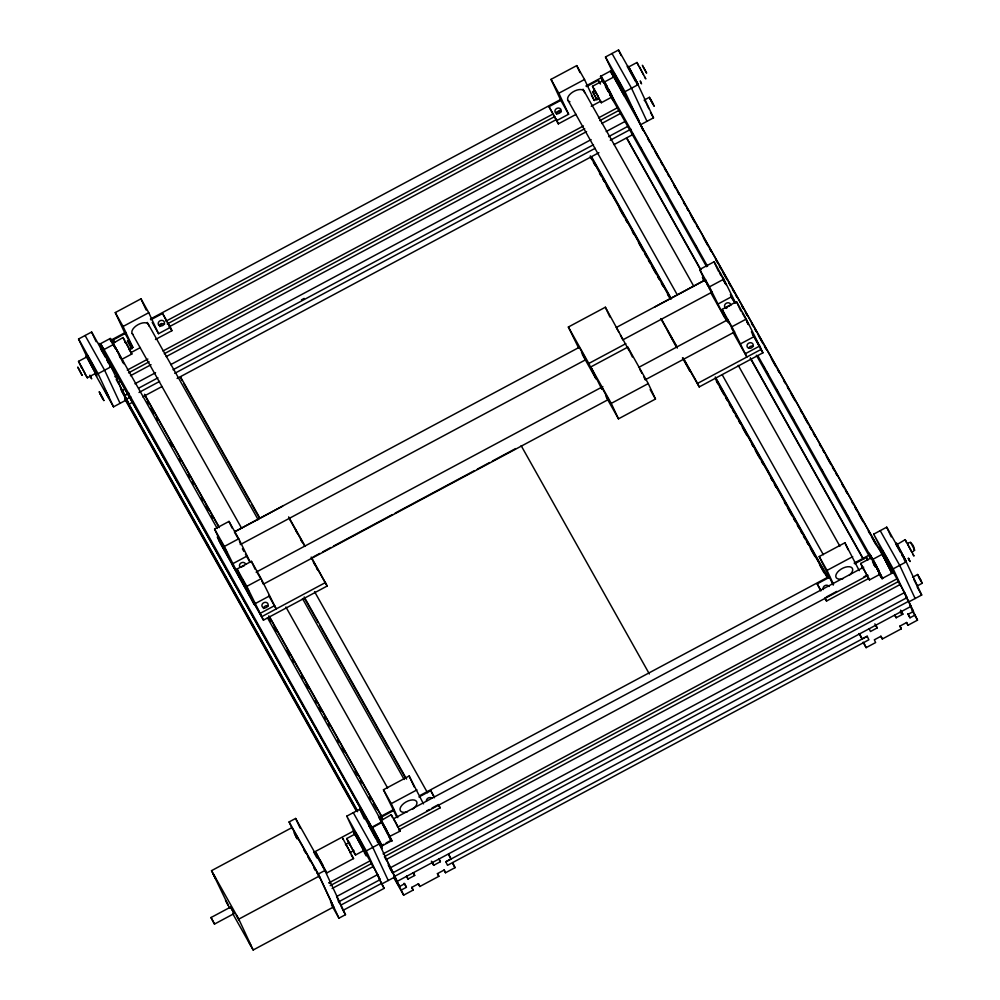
<?xml version="1.0" encoding="UTF-8"?>
<svg xmlns="http://www.w3.org/2000/svg" width="1000" height="1000" viewBox="0 0 1000 1000"><rect width="100%" height="100%" fill="white"/><g stroke="black" fill="none" stroke-linecap="round" stroke-linejoin="round"><path stroke-width="1.5" d="M109.812 339.175L115.8 349.175M321.85 864.45L326.775 872.938L315.912 852.45L320.412 861.762M326.775 872.938L353.562 858.525L342.638 838.15L342.887 839.062M100.763 344.738L100.5 343.7L110.262 338.475L110.812 339.25L217.225 528.462M110.262 338.475L110.538 339.513M880.55 576.225L882.062 578.562L891.825 573.337L885.088 559.7L610.363 71.1L600.5 76.413L602.85 81.487M610.363 71.1L610.625 72.125M381.413 845.188L381.962 845.95L372.337 826.963L382.1 821.737L391.95 841.112L389.275 836.787M381.962 845.95L391.812 840.638L378.537 815.875L378.925 817.125M882.062 578.562L881.787 577.525M891.825 573.337L891.275 572.575M869.312 553.263L873.225 560.988M128.925 349.55L132.863 347.45L125.062 333.562L115.275 312.575L140.963 298.825L148.763 312.7L158.55 333.688L170.375 327.362L162.575 313.488L150.75 319.812M576.15 114.338L558.337 123.863L556.8 120.55L568.612 114.225L560.812 100.35L551.025 79.362L576.712 65.612L584.525 79.488L594.312 100.475L598.25 98.362M86.95 356.938L78.575 338.988L91.625 332.013L111.137 366.712L126.587 399.85L113.537 406.838L95.525 374.8M605.487 56.988L618.538 50L638.038 84.7L653.5 117.837L640.45 124.825L624.987 91.688L605.487 56.988L614.7 76.35M132.863 347.45L123.075 326.463L148.763 312.7M568.612 114.225L558.825 93.238L584.525 79.488M110.575 340.375L125.688 332.287M150.412 319.05L561.225 99.188M585.962 85.95L601.075 77.862M114.275 342.1L113.238 339.888L125.062 333.562M558.337 123.863L548.987 106.675L560.812 100.35M586.5 86.6L598.325 80.275L600.45 84.05M81.475 367.488L78.537 361.35L86.762 356.95L95.562 373.4L87.338 377.8L84.85 373.725M112.762 343.475L123.038 337.537L126.463 343.288L131.85 353.988L121.475 359.538M595.6 92.725L592.5 86.287L602.875 80.725L605.225 84.525M644.525 76.963L645.812 78.888L636.987 62.488L628.775 66.888L638.138 84.338L637.388 83.3M100.5 343.7L104.025 349.55L113.787 344.325M613.888 76.938L604.125 82.163L707.562 266.312M159.05 324.875L161.8 323.4M165.912 321.2L553.375 113.825M556.125 112.362L560.237 110.15M167.2 323.963L554.663 116.587M169.088 326.838L556.538 119.475M130.812 352.688L140.4 347.55M155.475 339.487L171.912 330.688L170.375 327.362M591.225 106.263L600.825 101.137M598.962 98.925L601.312 102.725L611.688 97.163L610.513 94.513M113.537 406.838L98.075 373.7L111.137 366.712M624.987 91.688L638.038 84.7M114.9 376.712L117.65 375.238M127.275 370.1L147.875 359.062M162.987 350.975L583.425 125.962M598.538 117.875L617.775 107.575M118.938 378L116.188 379.475L118.088 382.863M128.562 372.863L149.162 361.825M164.275 353.738L584.712 128.725M599.825 120.638L619.062 110.337M644.275 100.062L649.412 97.312L654.1 106.05L649.412 97.312M120.825 380.887L118.075 382.35L124.963 395.487L129.088 393.275M130.438 375.737L151.05 364.7M166.163 356.613L586.587 131.6M601.7 123.513L620.938 113.212M122.587 390.375L125.337 388.913M134.95 383.762L155.562 372.725M170.675 364.637L591.1 139.625M606.213 131.537L625.45 121.237M301.438 299.875L304.188 298.412M138.7 388.137L157.938 377.837M173.05 369.75L593.488 144.738M608.6 136.65L627.837 126.35M133.15 401.975L129.025 404.188L126.638 399.075L130.762 396.875M139 392.463L159.613 381.425M174.725 373.338L595.163 148.325M610.275 140.238L630.887 129.2M142.762 396.838L162 386.538M177.113 378.45L598.913 152.7M614.025 144.613L633.263 134.312M578.6 347.887L568.362 327.025L605.363 307.225L629.113 350.688M311.225 557.075L327.163 586.038L263.45 620.138L220.538 543.787L217.35 536.975L222.712 546.512L214.6 529.113L229 521.413L238.75 538.763L250.212 562.125M705.3 281.537L699.688 269.5L714.075 261.8L723.825 279.15L735.3 302.512M235.05 531.538L579.038 347.425M616.188 327.55L705.625 279.675M235.162 531.575L282.613 506.175M654.65 307.062L704.812 280.225M239.375 576.725L224.363 546.462L238.75 538.763M710.812 292.812L724.463 317.1L709.438 286.85L723.825 279.15M240.287 544.6L585.65 359.762M712.237 292.013L622.8 339.875L620.438 335.062M582.4 354.637L596.05 378.925L588.837 363.462L625.837 343.663M601.788 389.15L590.788 366.938L627.788 347.137L648.263 383.575L655.475 399.038L618.475 418.837L606.337 397.25M232.475 563.862L246.863 556.163M717.55 304.25L731.938 296.55M241.325 580.188L239.788 576.875L245.15 586.425L237.037 569.025L251.425 561.325L261.175 578.675L276.2 608.925L268.612 595.438M728.363 322.788L722.125 309.4L736.513 301.7L746.263 319.062L762.913 352.812L699.2 386.925L683.388 358.787M256.1 572.175L602.837 386.6M638.612 367.45L728.05 319.587M263.45 620.138L246.788 586.375L261.175 578.675M733.238 332.725L746.888 357.013L731.875 326.763L746.263 319.062M312.95 557.087L319.8 553.425M322.55 551.95L330.763 547.55M333.5 546.087L392.4 514.562M395.138 513.1L474.575 470.588M477.312 469.125L489.637 462.525M492.388 461.05L515.662 448.587M264.088 583.775L608.075 399.675M645.225 379.787L734.663 331.912M618.475 418.837L611.263 403.375L648.263 383.575M254.9 603.775L269.288 596.075M739.987 344.15L754.375 336.45M260.262 613.312L274.65 605.612M745.35 353.7L759.737 346M325.525 582.525L261.812 616.638L218.9 540.288M699.2 386.925L697.562 383.413L761.275 349.312L751.425 331.763M292.312 828.838L289.1 821.938L295.625 818.45L324.888 870.5L345.487 914.688L338.963 918.175L331.463 904.825M229.7 908.25L211.525 870.662L291.925 827.625L319.175 876.112L333.562 906.975L253.162 950L232.725 913.637M396.788 817.05L383.462 789.75L409.15 776L423.475 803.875M833.25 585.087L819.212 556.538L844.9 542.788L859.225 570.65M346.763 816.162L359.812 809.175L379.312 843.888L394.775 877.025L381.712 884.013L366.262 850.875L346.763 816.162L355.125 834.112M873.675 534.163L886.725 527.175L906.225 561.875L921.688 595.013L908.625 602L893.175 568.862L873.675 534.163L889.9 566.6M397.788 817.625L391.262 803.637L416.95 789.875M833.538 584.4L827.013 570.413L852.7 556.663M313.6 852.425L353.338 831.162L354.837 833.838M378.75 817.55L393.862 809.463M419.975 795.5L829.412 576.362M854.137 563.125L869.262 555.037M382.45 819.275L381.425 817.062L393.25 810.738M418.938 796.988L430.763 790.662L434.3 796.975M820.85 590.95L817.175 583.85L829 577.525M854.688 563.775L866.513 557.45L867.925 559.963M349.663 844.663L346.725 838.525L354.95 834.125L364.312 851.6L363.55 850.562M380.95 820.65L391.213 814.712L395.788 822.575L400.037 831.162L389.462 836.525M862.738 567.875L860.675 563.462L871.062 557.9L872.475 560.062M897.113 544.513L905.175 539.663L914 556.062L912.712 554.138M872.438 559.575L882.175 554.3L891.162 571.663M345.438 844.55L349.562 842.337M393.55 818.787L863.688 567.175M907.675 543.625C911.237 538.85 917.562 551.625 912.087 551.775M211.025 917.537L230.6 907.062L232.525 910.413L234.088 913.587L214.5 924.075L211.025 917.537L214.5 924.075M426.737 810.863L429.363 809.463M431.987 808.062L438.562 804.538L440.1 807.862L399 829.862M826.287 597.025L836.8 591.4M863.8 576.95L866.438 575.538M349.837 852.7L353.963 850.487M397.95 826.95L868.088 575.325M825.113 598.513L826.525 601.038L869 578.3M338.963 918.175L318.35 874L324.888 870.5M353.038 850.9L355.525 854.975L363.75 850.575L354.387 833.1L354.963 834.55M867.15 576.1L869.5 579.9L879.875 574.338L876.775 567.9M253.162 950L238.775 919.137L319.175 876.112M366.262 850.875L379.312 843.888M893.175 568.862L906.225 561.875M380.25 844.3L381.2 845.6L383.638 844.3M386.075 842.987L390.962 840.375L389.3 836.625M328.925 882.875L370.037 860.875L364.025 850.175M383.088 853.888L896.95 578.862L890.188 566.825M330.213 885.638L371.325 863.637L370.037 860.875M896.95 578.862L898.238 581.625L384.375 856.65L386.275 860.037M913.713 579.263L917.15 585.975L922.288 583.225L917.6 574.487L912.562 577.337M332.1 888.512L373.212 866.513L377.713 874.538L380.1 879.65L338.988 901.65L336.613 896.538L377.713 874.538M390.775 867.55L904.625 592.537L900.113 584.513L386.262 859.525L393.15 872.663L907.013 597.638L904.625 592.537M381.775 883.238L340.662 905.238L343.05 910.35L384.15 888.35L379.338 878.9M452.65 862.562L455.037 867.663L445.525 872.75L444.237 869.987L437.562 873.562L438.85 876.325L419.837 886.5L418.55 883.737L411.863 887.325L413.15 890.075L403.65 895.163L401.262 890.062L406.4 887.312L404.725 883.725L399.588 886.475L394.825 876.25L908.688 601.237L906.25 596.888M406.475 876.312L408 879.038L414.688 875.462L413.4 872.7M431.4 861.2L433.7 865.288L440.375 861.712L439.087 858.95M875.863 625.175L877.15 627.938L870.475 631.512L869.188 628.75M894.638 615.05L896.162 617.762L902.85 614.188L901.562 611.425M448.6 853.863L450.975 858.962L445.838 861.712L447.512 865.312L868.875 639.788L867.2 636.2L862.062 638.95L859.013 633.513M908.688 601.237L913.45 611.45L908.312 614.2L909.987 617.788L915.125 615.037L911.3 608.237M445.875 861.8L867.237 636.287M863.062 642.212L866.125 647.65L875.625 642.562L874.338 639.8L881.025 636.225L882.312 638.987L901.325 628.812L900.037 626.05L906.712 622.475L908 625.237L917.5 620.15L915.125 615.037M914.788 550.312L910.425 542.163M381.325 844.825L381.3 844.275M637.45 83.188L628.337 66.263M896.95 544.062L905.625 560.363M627.2 66.388L635.788 81.888M648.863 108.7L646.712 104.237M611.688 97.163L610.288 95.013M592.5 86.287L598.2 96.287M599.012 98.525L598.075 96.4M922.288 583.225L921.538 582.075M891.7 571.962L878.962 548.062L879.262 548.862M860.675 563.462L869.5 579.9M131.85 353.988L129.5 350.175M112.65 343.1L116.075 348.85M112.737 368.162L100.712 345.737M96.4 372.663L96.088 371.575M95.475 373.475L96.125 374.425L86.2 355.925L86.775 357.375M256.725 571.838L260.163 577.737M400.037 831.162L398.625 829M380.838 820.275L382.25 822.425M356.163 833.775L357.137 836.237M364.588 849.837L362.725 845.6M95.562 373.4L94.8 372.325M78.537 361.35L87.338 377.8M346.725 838.525L355.525 854.975M234.088 913.587L232.613 911.087M113.1 368.938L113.525 369.462L100.037 344.175L100.575 345.675M610.837 72.062L614.138 77.475M639.225 66.575L643.438 74.588M911.612 551.763L907.562 543.962M390.95 840.725L391.438 841.388L379.438 818.275M353.5 858.637L351.25 854.975M600.6 76.325L601.138 77.088M613.913 100.475L614.462 101.25L609.05 90M882.1 577.65L882.65 578.425L870.837 555.612M391.175 839.963L391.725 840.725M84.925 373.4L80.775 365.487L81.487 367.125M353.1 850.575L348.963 842.663L349.675 844.3M624.062 94.787L624.85 95.738L611.3 70.612L611.587 71.425M892.25 571.962L893.037 572.913L879.488 547.788L879.775 548.587M891.737 572.238L892.525 573.188L881.513 552.05M641.55 83.863L640.263 80.938M644.375 100.162L645.025 101.213M613.875 74.963L613.237 74.338M611.613 72.1L624.338 96.013M622.837 89.913L624.062 91.875L622.337 88.188M622.275 91.375L623.038 92.425L615.763 78.2M611.112 96.9L613.95 101.525L601.062 77.337L603.538 82.737M613.75 100.013L612.038 97.238M719.525 272.45L721.137 275.163M895.6 543.775L900.525 552.413M905.575 560.475L906.325 561.512L896.413 543.013L896.975 544.45M882.062 552.137L881.425 551.512M880.475 550.312L879.675 549.538M891.488 568L892.25 569.05L890.525 565.363M870.025 554.5L870.713 555.538M866.963 575.325L862.887 567.562L863.138 568.212M234.438 532.075L237.725 537.837M122.338 361.625L123.012 362.663M240.4 543.575L240.912 544.263L239.363 540.95M100.5 348.612L105.425 357.238M393.525 818.925L395.712 822.763M397.5 826.587L396.275 823.825M95.925 371.925L97.15 373.875L95.425 370.188M95.363 373.387L95.9 374.212M369.012 822.65L380.475 843.8M368.688 825.775L369.225 826.612M378.663 842.475L379.412 843.512L369.613 825.438M356.637 834.5L355.412 832.55L356.737 835.55M380.425 844.75L381.712 846.637L368.225 821.35L368.75 822.85M640.612 82.075L640.462 81.5M602.112 78.662L600.612 76.363L601.675 79.088M870.325 555.887L868.8 553.538L871.05 558.675M879.837 574.913L881.7 577.737L875.7 565.625M622.475 89.45L623.3 90.825M742.312 312.913L745.238 318.125M884.287 553.737L882.325 550.55L882.9 551.987M880.225 574.412L881.263 576.15M879.7 574.688L881.625 577.55L872.675 560.087M616.663 328.25L618.725 331.875M120.65 388.338L121.088 389L120.438 387.625M372.587 830.625L374.538 834.087M89.188 358.562L87.238 355.375L87.8 356.825M95.188 370.688L96.388 372.837M95.4 373.625L96.812 376.1L95.712 373.75M356.175 833.6L358.312 837.387M110.5 365.763C124.488 389.95 90.463 326.275 100.975 347.875M378.688 842.938C392.663 867.125 358.65 803.45 369.162 825.05M602.137 78.713L613.513 100.562L610.188 95.188L706.6 266.712M879.225 573.962L882.138 578.7L880.987 575.8M640.662 82.338L641.162 83.212M883.913 552.975L885.225 555.375M889.35 564.212L891.7 568.013L891.188 566.737M746.663 321.7L748.425 324.55L746.1 319.725M873.413 561.7L869.237 554.513L870.9 558.263M639.637 369.087L642.013 373.375M584.012 356.838C588.987 365.337 578.975 345.737 579.538 348.325M386.55 830.275L391.475 840.1L379.175 817.412M108.588 362.062C120.75 383.387 94.4 333.787 102.638 350.838M370.05 828L376.075 839.1M388.537 864.987L389.275 866.175L388.625 864.8M88.812 357.8L90.125 360.213M107.3 394.8C109.6 398.988 103.025 386.7 106.25 392.863M357 834.975L361.838 843.812M362.438 846.225L365.337 851.05L363.612 847.362M604.375 82.713L601.075 77.287L602.712 81.088M114.038 344.862L110.35 338.7L110.75 339.95M104.275 350.087L100.975 344.675L101.438 346.025M650.5 112.5L653.5 117.837M917.175 587.013L921.688 595.013M612.013 53.487L631.512 88.2L646.975 121.337M880.2 530.662L899.7 565.375L915.15 598.513M622.75 90.988L632.587 108.963M631.938 107.338L638.825 120.463L636.388 116.125M881.75 551.825L880.25 549.15L881.438 551.712M898.238 581.625L900.138 585.013M904.575 593.3L907.013 597.638M638.062 119.712L642.887 129.162M640.625 125.15L878.225 547.9M908.775 602.263L911.062 606.337L397.212 881.363L394.15 875.925M641.513 127.587L643.037 130.312M647.625 138.463L649.912 142.537M651.438 145.262L652.962 147.975M654.5 150.7L659.075 158.85M660.6 161.575L662.9 165.65M664.425 168.363L665.95 171.088M667.475 173.8L669.013 176.525M673.587 184.675L675.888 188.75M677.412 191.475L678.938 194.188M683.525 202.35L685.05 205.062M686.575 207.787L688.1 210.5M690.4 214.575L694.975 222.738M696.513 225.45L698.037 228.162M703.388 237.688L707.962 245.837M709.5 248.55L711.025 251.275M715.6 259.425L717.9 263.512M719.425 266.225L720.95 268.938M722.475 271.663L727.062 279.812M728.587 282.538L730.888 286.613M732.412 289.325L733.938 292.05M735.462 294.762L736.988 297.488M741.575 305.637L743.1 308.363M745.4 312.438L746.925 315.15M751.513 323.312L753.037 326.025M754.562 328.75L756.087 331.463M758.388 335.538L762.962 343.7M764.488 346.413L766.025 349.137M771.363 358.65L775.95 366.8M777.475 369.525L779.013 372.238M783.587 380.387L785.113 383.113M787.412 387.188L788.938 389.913M790.462 392.625L795.05 400.775M800.4 410.3L801.925 413.013M803.45 415.737L808.037 423.888M809.562 426.6L811.087 429.325M813.388 433.4L814.912 436.112M819.488 444.275L821.025 446.987M822.55 449.712L824.075 452.425M826.363 456.5L830.95 464.663M832.475 467.375L834 470.1M835.537 472.812L837.062 475.538M841.65 483.688L843.938 487.762M845.462 490.487L846.988 493.2M851.575 501.362L853.1 504.075M854.625 506.8L856.925 510.875M858.45 513.587L863.037 521.75M868.375 531.263L869.912 533.975M871.438 536.7L876.025 544.85M909.625 604.65L913.45 611.45M912.163 610.638L917.5 620.15M730.413 294.4L735.062 302.65M730.55 295.225L735.013 303.175M752.375 334.062L762.913 352.812M907.688 613.713L909.987 617.788M757.763 355.525L872.412 559.525M640.075 146.637L641.6 149.362M656.112 175.188L658.413 179.262M666.05 192.85L667.575 195.575M675.975 210.525L677.5 213.238M695.075 244.5L696.6 247.225M763.062 365.462L764.587 368.188M766.112 370.9L767.638 373.625M776.05 388.575L777.575 391.287M792.087 417.113L794.375 421.188M821.112 468.762L822.638 471.475M834.1 491.863L835.625 494.588M844.025 509.538L845.562 512.25M847.087 514.975L848.612 517.688M900.562 610.112L902.85 614.188M900.6 611.6L902.125 614.325M756.363 355.25L870.675 558.725M873.487 563.638L875.013 566.362M900.362 611.65L901.888 614.362M906.475 622.513L908 625.237M626.763 137.938L700.85 269.775M750.512 358.125L863.562 559.275M626.525 137.988L700.612 269.825M750.263 358.162L862.562 557.962M699.688 269.5L709.438 286.85M722.125 309.4L731.875 326.763M899.788 626.087L901.325 628.812M704.45 280.925L702.438 277.35L703.988 280.663M726.875 320.838L724.862 317.262L726.413 320.575M591.475 95.425L594.312 100.475M583.038 89.2L693.888 286.438M738.225 365.337L839.912 546.25M874.862 623.862L877.15 627.938M880.775 636.263L882.312 638.987M567.987 100.388L677.312 294.9M722.425 375.163L823.337 554.712M551.025 79.362L558.825 93.238M819.212 556.538L827.013 570.413M591.562 156.775L671 298.137M715.312 376.962L828.363 578.112M590.887 156.45L671.1 299.163M715.4 378L827.688 577.788M590.275 155.963L622.35 213.05M623.875 215.763L645.263 253.825M646.8 256.537L670.475 298.675M715.55 378.862L758.325 454.975M759.85 457.7L826.312 575.938M590.363 157L591.888 159.713M593.413 162.438L594.938 165.15M599.525 173.312L601.05 176.025M602.587 178.738L604.113 181.462M606.4 185.538L610.988 193.7M619.388 208.65L623.975 216.8M625.5 219.513L627.025 222.237M632.375 231.75L633.9 234.462M638.488 242.625L643.062 250.775M644.6 253.5L646.888 257.575M648.413 260.287L649.938 263.012M651.475 265.725L656.05 273.888M657.575 276.6L659.112 279.325M661.4 283.4L662.925 286.112M667.513 294.275L669.038 296.988M716.4 381.262L717.925 383.975M719.45 386.688L724.038 394.85M725.562 397.562L727.1 400.288M729.388 404.363L730.913 407.075M732.438 409.8L733.975 412.512M735.5 415.238L737.025 417.95M738.55 420.675L740.075 423.387M742.375 427.463L746.95 435.625M751.538 443.775L753.062 446.5M755.362 450.575L759.938 458.725M761.462 461.45L763 464.162M770.638 477.75L772.163 480.475M774.45 484.55L775.987 487.275M784.388 502.225L785.913 504.938M787.438 507.663L792.025 515.812M793.55 518.525L795.075 521.25M797.375 525.325L798.9 528.05M800.425 530.763L801.95 533.475M803.487 536.2L805.013 538.913M806.538 541.638L808.062 544.35M810.362 548.438L814.938 556.587M819.525 564.738L824.112 572.9M548.987 106.675L556.8 120.55M817.175 583.85L820.725 590.15M661.425 319.125L677.237 347.25M683.263 357.962L697.562 383.413M660.8 318.612L677.362 348.075M676.388 347.088L667.5 330.525M682.463 357.887L690.037 371.388L687.987 366.962M650.163 389.588L655.475 399.038M568.362 327.025L588.837 363.462M590.788 366.938L611.263 403.375M521.15 445.662L649.362 673.95M288.637 516.9L305.2 546.362M289.525 519.062L304.575 545.85M311.35 557.913L327.163 586.038M300.562 539.462L302.075 542.163M313.463 562.4L314.975 565.1M316.488 567.8L318.012 570.5L316.462 567.188M171.912 330.688L162.575 313.488M434.425 797.763L430.763 790.662M438.688 805.337L440.1 807.862M314.562 591.65L427.488 792.712M152.175 322.337L158.55 333.688M180.475 376.8L259.913 518.15M304.225 596.975L406.575 779.1M180.562 377.825L182.087 380.55M183.612 383.263L250.075 501.512M251.6 504.225L259.237 517.825M304.312 598.013L318.062 622.475M319.587 625.2L389.1 748.875M390.625 751.6L405.138 777.412M448.688 854.887L450.975 858.962M452.738 863.587L455.037 867.663M147.287 322.425L258.137 519.663M302.475 598.55L404.162 779.475M438.85 858.988L440.375 861.712M444 870.037L445.525 872.75M437.312 873.612L438.85 876.325M132.238 333.6L241.562 528.125M285.9 607.013L387.587 787.938M115.275 312.575L123.075 326.463M383.462 789.75L391.262 803.637M242.387 548.775L243.912 551.475M245.425 554.175L249.975 562.275M144.512 394.275L219.375 527.475M269.788 617.175L382.075 816.975M145.037 395.675L219.125 527.513M268.788 615.862L381.838 817.013M413.15 872.738L414.688 875.462M113.238 339.888L114.663 342.413M381.425 817.062L382.85 819.587M147.363 401.25L148.9 403.963M151.188 408.038L154.238 413.475M156.537 417.55L158.062 420.275M170.287 442.025L172.575 446.1M179.45 458.325L180.975 461.05M188.612 474.637L190.15 477.362M192.438 481.438L193.962 484.15M201.6 497.75L203.137 500.462M206.188 505.9L208.475 509.975M211.537 515.413L213.062 518.138M269.587 618.713L271.112 621.425M274.175 626.862L276.462 630.938M287.162 649.975L290.212 655.413M292.5 659.488L294.037 662.2M301.675 675.8L303.2 678.512M306.25 683.95L308.55 688.025M315.425 700.263L316.95 702.975M319.237 707.05L321.538 711.137M324.588 716.562L326.112 719.287M328.413 723.363L329.938 726.087M337.575 739.675L339.1 742.387M342.163 747.825L344.45 751.9M355.138 770.938L357.438 775.013M360.487 780.45L362.013 783.162M369.663 796.762L371.188 799.475M373.475 803.55L376.538 808.988M152.475 410.8L154 413.525M188.375 474.688L189.9 477.4M201.363 497.788L202.887 500.513M288.45 652.738L289.975 655.45M369.412 796.8L370.95 799.525M418.3 883.787L419.837 886.5M267.425 617.688L385.412 828.138M214.6 529.113L224.363 546.462M237.037 569.025L246.788 586.375M411.625 887.362L413.15 890.075M104.025 349.55L380.662 842.862M404.113 883.238L406.4 887.312M112.35 366.575L371.087 826.938M113.362 368.475L369.812 824.75M122.525 391.15L124.963 395.487M390.712 868.325L393.15 872.663M124.2 394.738L126.638 399.075M392.388 871.912L394.825 876.25M120.688 388.888L124.513 396.163M388.237 864.938L391.413 870.575M121.45 390.712L357.488 810.688M389.525 867.675L392.525 873.012M124.588 397.175L357.575 811.712M394.237 876.95L399.588 886.475M125.5 399.412L356.962 811.225M393.625 876.462L401.262 890.062M124.825 399.075L356.287 810.9M393.713 877.5L403.65 895.163M85.1 335.5L104.6 370.2L120.062 403.338M353.288 812.675L372.788 847.375L388.25 880.512M78.575 338.988L98.075 373.7M371.325 863.637L373.225 867.025M377.663 875.312L380.1 879.65M364.263 852.487L366.163 855.875M381.15 883L384.15 888.35M89.825 375.6L90.688 377.05L89.887 375.325M338.225 900.9L340.05 904.15M343.237 910.688L345.487 914.688M289.1 821.938L318.35 874M330.538 901.587L333.562 906.975M211.525 870.662L238.775 919.137M921.038 581.2L917.6 574.487M908.275 558.475L910.1 561.538L908.45 558.112M645.525 102.088L646.1 103.112M884.975 554.825L886.312 557.325M618.125 80.15L614.138 73.375L614.712 74.812M723.425 280.338L726 284.65L721.95 276.625M873.075 559.6L877.288 567.362M872.562 559.875L874.488 563.65M604.888 82.438L612.362 96.525M731.462 327.938C740 342.75 722.613 310.312 728.3 321.925M709.038 288.038C718.612 304.675 700.05 270.125 705.875 282.013M605.625 395.288C615.2 411.938 596.638 377.388 602.463 389.263M106.762 358.325L108.475 361.2L106.925 357.987M89.875 359.663L91.213 362.163M106.962 394.2L109 397.788L105.275 390.85L108.025 395.95L107.387 394.613M89.85 375.8L91.675 378.85L90.013 375.425M294.525 832.425L296.575 836.438L294.438 832.625M330.613 901.55L331.7 903.375L330.725 901.338M107.287 359.988L108.987 363.075M873.138 560.812L874.963 564.15M607.288 86.7L601.138 76.087L601.4 77.112M886.188 557.013L888.75 561.8M618 79.837L622.737 88.875M874.087 562.625L875.638 565.763M605.9 85.463L610.6 94.312M583.2 355.387L581.487 352.188M383.35 825.275L384.963 828.263M91.088 361.85L93.65 366.637M107.175 394.738L104.312 389.05L107.35 394.375M348.15 848.213L345.913 844.463M606.538 88.5L608.162 91.512M874.862 563.987L876.725 567.45M875.387 566.987L872.525 561.575M619.288 82.225L621.75 86.9M617.638 80.612L618.913 83.025M873.625 563.6L875.238 566.625M605.45 86.425L607.05 89.45M708.175 286.45L706.538 283.325M385.487 827.987L387.088 831.012M374.375 834.45L372.5 830.8M117.3 350.812L120.375 356.688M118.362 353.1L110.738 339.45L119.213 354.35M360.538 841.45L363.013 846.075M232.15 910.238L230.6 907.062M920.2 579.125C923.662 586.163 916.225 571.538 919.688 578.587M876.637 567.288L878.413 570.662M901.8 554.812L902.987 557.087M888.587 561.575L889.925 564.075M884.65 555.525L885.987 558.013M877.825 568.362L879.3 571.213M616.75 78.825L617.8 80.838M386.575 831.287L388.05 834.137M106.713 359.65L108.888 363.9M348.713 849.287L349.237 850.288M93.488 366.413L94.838 368.9M89.838 360.825L90.887 362.85M119.775 355.438L123.8 363.738M119.262 355.712L120.787 358.663M878.312 570.5L879.887 573.562M622.175 91.287L610.788 70.888L611.075 71.7M889.638 563.6L890.925 566.05M720.263 274.312L720.925 275.625M595.725 92.6L594.7 90.388L601.312 102.725M643.65 376.488L645.113 379.525M261.8 580.862L263.337 584.175M387.6 832.288L389.65 836.712M119.412 355.125L120.962 358.263M94.537 368.425L95.825 370.887M879.8 573.4L881.075 575.962M642.6 65.812L646.65 73.138L642.35 65.263M906.475 542.537L905.175 539.663M638.288 65.362L636.987 62.488M903.975 559.062L905.175 561.638M883.388 552.85L884.05 554.237M392.388 817.375L391.213 814.712M377.062 841.075L377.812 842.625M129.388 349.237L125.487 342.287M124.213 340.2L123.038 337.537M349.688 851.175L350.275 852.5M88.287 357.688L88.95 359.062M355.375 835.25L356 836.562M886.725 527.175L891.237 536.838M894.875 615L896.162 617.762M866.513 557.45L867.537 559.65M736.513 301.7L740.875 311.075M618.538 50L621.112 55.525M731.737 297.525L732.763 299.738M714.075 261.8L718.45 271.163M844.9 542.788L848.162 549.775M859.688 633.837L862.062 638.95M863.737 642.537L866.125 647.65M598.325 80.275L599.35 82.475M576.712 65.612L579.975 72.6M824.975 597.725L826.525 601.038M627.788 347.137L632.375 356.975M605.363 307.225L609.95 317.062M295.475 529.637L297.013 532.962M409.15 776L414.375 787.188M432.413 862.525L433.7 865.288M140.963 298.825L146.188 310.012M382.325 822.225L372.562 827.45M406.712 876.275L408 879.038M251.425 561.325L255.162 569.35M229 521.413L232.113 528.112M359.812 809.175L364.325 818.85M252.225 600.188L254.288 604.6L231.75 563.75M353.338 831.162L354.525 833.713M91.625 332.013L96.137 341.675M295.625 818.45L300.138 828.112M294.538 833.238L297.15 838.85M294.25 832.987L296.825 838.512M890.65 568.15L891.1 569.175M869.912 554.763L870.475 556.038M636.538 83.45L636.987 84.462M719.463 272.6L719.762 273.275M623 89.562L623.4 90.475M611.487 72.362L612.05 73.637M603.387 82.013L602.875 80.725M368.9 822.913L369.462 824.188M122.575 361.125L123.138 362.4M109.637 365.45L110.087 366.475M111.213 340.8L110.988 340.238M726.275 308.3A3.212 2.737 -25 0 1 729.475 306.087M726.625 308.363A3.212 2.737 -25 0 1 724.65 305.225A3.212 2.737 -25 0 1 728.2 302.775A3.212 2.737 -25 0 1 730.788 305.487M748.7 348.2A3.212 2.737 -25 0 1 753.425 346.325M263.45 608.562A3.212 2.737 -25 0 1 268.337 605.938M241.562 567.225A3.212 2.737 -25 0 1 244.387 565.712M240.212 567.3A3.212 2.737 -25 0 1 241.25 562.837A3.212 2.737 -25 0 1 245.662 564.375M303.85 849.925A22.212 0.75 61.8 0 1 305.613 852.887M307.838 856.775A22.212 0.75 61.8 0 1 310.425 861.45M313.825 867.725A22.212 0.75 61.8 0 1 315.2 870.325M314.363 853.288A22.212 0.75 61.8 0 1 316.938 857.925M329.513 882.487A22.212 0.75 61.8 0 1 329.3 882.925M556.462 114.288A3.212 2.737 -25 0 1 561.35 111.675M569.938 101.762A9.325 4.862 -29.3 0 1 572.975 91.925A9.325 4.862 -29.3 0 1 584.525 92.675M594.263 91.475A3.212 2.737 -25 0 1 594.513 88.65M159.762 326.613A3.212 2.737 -25 0 1 164.65 323.988M132.875 334.35A9.325 4.862 -29.3 0 1 138.275 324.525A9.325 4.862 -29.3 0 1 148.775 325.887M124.663 342A3.212 2.737 -25 0 1 125.1 342.562M426.438 801.2A3.212 2.737 -25 0 1 431.9 798.275M407.175 811.925A9.325 4.862 -29.3 0 1 400.887 806.637A9.325 4.862 -29.3 0 1 414.35 800.062A9.325 4.862 -29.3 0 1 412.562 809.3M823.388 589.55A3.212 2.737 -25 0 1 824.875 585.65A3.212 2.737 -25 0 1 829.05 586.525M842.938 578.713A9.325 4.862 -29.3 0 1 836.488 573.688A9.325 4.862 -29.3 0 1 849.55 566.75A9.325 4.862 -29.3 0 1 849.237 575.363M862.45 568.65A3.212 2.737 -25 0 1 862.325 566.512M100.15 393.612L102.875 398.738L100.15 393.612M650.4 99.125L653.112 104.237L650.4 99.125M909.125 559.7L908.538 558.787L909.125 559.7M592.587 91.575L596.95 99.725L592.587 91.575M99.275 391.9L103.863 400.538L99.275 391.9M220.05 539.775L226.525 551.962L220.05 539.775M242.488 579.688L248.95 591.875L242.488 579.688M319.675 859.5L323.1 865.95L319.675 859.5M316.825 872.175L319.562 877.337L316.825 872.175M213.438 874.312L216.175 879.475L213.438 874.312M225.575 900.35L228.312 905.512L225.575 900.35M236.425 915.212L239.163 920.375L236.425 915.212M248.562 941.25L251.3 946.413L248.562 941.25M127.562 340.688L131.788 348.713L127.562 340.688M77.862 367.287L82.088 375.312L77.862 367.287M749.05 348.263A3.212 2.737 -25 0 0 753.175 344.663A3.212 2.737 -25 0 0 748.075 343.6A3.212 2.737 -25 0 0 749.05 348.263M263.975 607.888A3.212 2.737 -25 0 0 268.1 604.288A3.212 2.737 -25 0 0 263 603.212A3.212 2.737 -25 0 0 263.975 607.888M556.987 113.612A3.212 2.737 -25 0 0 561.112 110.013A3.212 2.737 -25 0 0 556 108.95A3.212 2.737 -25 0 0 556.987 113.612M160.287 325.938A3.212 2.737 -25 0 0 164.412 322.337A3.212 2.737 -25 0 0 159.312 321.262A3.212 2.737 -25 0 0 160.287 325.938"/></g></svg>
